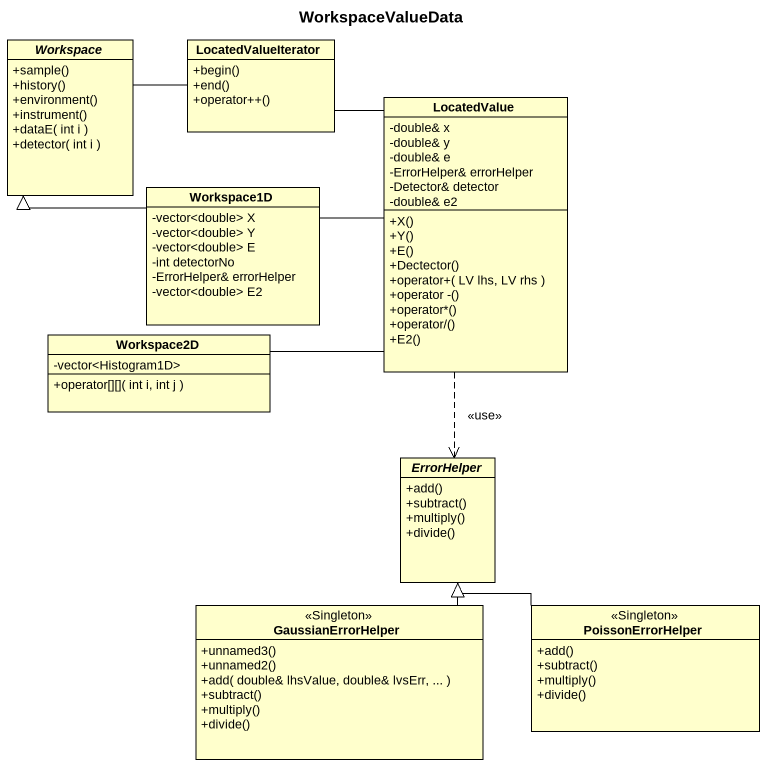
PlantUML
@startuml
title WorkspaceValueData
hide circle
hide empty members
skinparam classAttributeIconSize 0
abstract class Workspace {
  +sample()
  +history()
  +environment()
  +instrument()
  +dataE( int i )
  +detector( int i )
}
class LocatedValueIterator {
  +begin()
  +end()
  +operator++()
}
class LocatedValue {
  -double& x
  -double& y
  -double& e
  -ErrorHelper& errorHelper
  -Detector& detector
  -double& e2
  +X()
  +Y()
  +E()
  +Dectector()
  +operator+( LV lhs, LV rhs )
  +operator -()
  +operator*()
  +operator/()
  +E2()
}
class Workspace1D {
  -vector<double> X
  -vector<double> Y
  -vector<double> E
  -int detectorNo
  -ErrorHelper& errorHelper
  -vector<double> E2
}
class Workspace2D {
  -vector<Histogram1D>
  +operator[][]( int i, int j )
}
abstract class ErrorHelper {
  +add()
  +subtract()
  +multiply()
  +divide()
}
class GaussianErrorHelper <<Singleton>> {
  +unnamed3()
  +unnamed2()
  +add( double& lhsValue, double& lvsErr, ... )
  +subtract()
  +multiply()
  +divide()
}
class PoissonErrorHelper <<Singleton>> {
  +add()
  +subtract()
  +multiply()
  +divide()
}
LocatedValueIterator -left- Workspace
LocatedValueIterator -- LocatedValue
LocatedValue ..> ErrorHelper : <<use>>
Workspace1D -up-|> Workspace
Workspace1D -right- LocatedValue
Workspace2D -right- LocatedValue
GaussianErrorHelper -up-|> ErrorHelper
PoissonErrorHelper -up-|> ErrorHelper
@enduml
